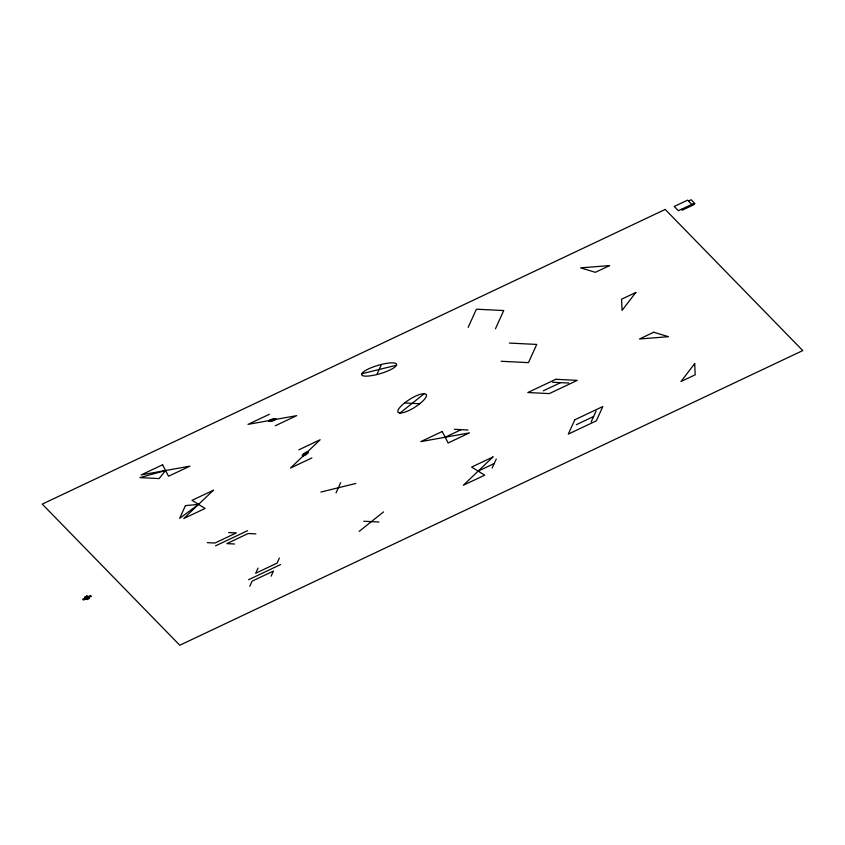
<?xml version="1.0" encoding="UTF-8"?>
<svg xmlns="http://www.w3.org/2000/svg" width="845" height="845" viewBox="0 0 845 845"><rect width="100%" height="100%" fill="white"/><g stroke="black" fill="none" stroke-linecap="round" stroke-linejoin="round"><path stroke-width="1.27" d="M249.761 586.293L252.095 581.159L273.453 571.051L271.118 576.195M258.031 568.104L255.697 573.237L277.054 563.14L279.389 557.996M376.838 374.557L381.433 364.438M336.056 492.815L340.662 482.696M468.13 327.395L476.4 309.196L503.726 310.559L495.455 328.758M492.117 468.088L496.247 458.993M591.141 421.94L596.084 411.071M361.639 373.796L363.572 371.747A13.974 5.186 -22.1 0 1 368.388 368.959A21.885 8.133 -22.1 0 1 374.219 366.582A33.071 12.284 -22.1 0 1 388.277 363.118A21.885 8.133 -22.1 0 1 393.136 362.875A13.974 5.186 -22.1 0 1 396.305 363.699L396.632 365.188L394.7 367.237A13.974 5.186 -22.1 0 1 389.883 370.025A21.885 8.133 -22.1 0 1 384.053 372.413A33.071 12.284 -22.1 0 1 369.994 375.867A21.885 8.133 -22.1 0 1 365.135 376.12A13.974 5.186 -22.1 0 1 361.966 375.286L361.639 373.796L396.632 365.188M399.949 413.11L424.348 393.622L426.207 394.393A13.974 5.186 -22.1 0 1 426.144 396.749A21.885 8.133 -22.1 0 1 424.021 399.801A33.071 12.284 -22.1 0 1 414.219 407.628A21.885 8.133 -22.1 0 1 408.895 410.522A13.974 5.186 -22.1 0 1 403.392 412.613L399.949 413.11L398.079 412.349A13.974 5.186 -22.1 0 1 398.143 409.994A21.885 8.133 -22.1 0 1 400.266 406.931A33.071 12.284 -22.1 0 1 410.068 399.115A21.885 8.133 -22.1 0 1 415.402 396.21A13.974 5.186 -22.1 0 1 420.894 394.129L424.348 393.622M359.167 531.378L383.567 511.89M688.474 201.015L691.147 199.758L694.886 203.592L692.213 204.86L687.577 200.149L674.236 206.465L678.355 210.69L693.132 203.803L693.967 204.648L682.274 210.173L681.45 209.328M269.354 414.282L247.997 424.38L296.69 415.634L275.322 425.743M298.803 449.836L320.16 439.738L290.532 468.035L311.9 457.927M215.549 545.849L247.585 530.692M445.157 437.245L461.169 429.661M543.293 390.823L560.605 382.637M248.557 579.723L280.593 564.566M478.164 471.119L494.177 463.535M576.301 424.697L593.612 416.511M320.857 492.065L355.861 483.456M509.408 343.081L536.733 344.433L528.463 362.632L501.138 361.269M552.44 382.225L568.759 383.038M404.544 402.991L419.743 403.752M454.335 429.323L468.003 430.01M363.762 521.249L378.961 522.009M228.583 532.54L236.304 532.92L214.936 543.029L207.226 542.648M255.908 533.903L248.187 533.512L226.83 543.62L234.551 544M88.028 596.676L88.841 597.51M85.197 598.017L86 598.851M303.746 454.642C307.221 455.307 307.411 450.459 303.746 454.642M185.435 505.606L179.647 518.344L198.554 504.402L185.435 505.606M574.811 419.785L568.305 434.098L596.306 420.852L602.812 406.54L574.811 419.785M635.799 292.486L622.068 310.411L621.561 299.225L635.799 292.486M694.696 363.603L680.964 381.528L695.203 374.8L694.696 363.603M165.546 470.528L159.092 478.576L139.964 477.626L165.546 470.528M269.027 420.493L268.678 421.243A2.979 1.109 -22.1 0 0 269.354 421.423A4.669 1.732 -22.1 0 0 270.389 421.37L273.389 420.63A4.669 1.732 -22.1 0 0 274.636 420.123A2.979 1.109 -22.1 0 0 275.66 419.532L276.009 418.771A2.979 1.109 -22.1 0 0 275.333 418.592A4.669 1.732 -22.1 0 0 274.298 418.645L271.298 419.384A4.669 1.732 -22.1 0 0 270.051 419.891A2.979 1.109 -22.1 0 0 269.027 420.493M270.558 420.271C272.565 422.204 277.382 417.272 270.558 420.271M213.373 490.248L183.745 518.545L205.103 508.447L192.016 500.346L213.373 490.248M492.973 456.965L463.345 485.262L484.703 475.165L471.616 467.074L492.973 456.965M303.725 453.807L302.816 454.642A4.669 1.732 -22.1 0 0 302.362 455.297A2.979 1.109 -22.1 0 0 302.352 455.804L303.482 455.856A2.979 1.109 -22.1 0 0 304.654 455.413A4.669 1.732 -22.1 0 0 305.795 454.79L307.886 453.121A4.669 1.732 -22.1 0 0 308.34 452.466A2.979 1.109 -22.1 0 0 308.351 451.969L307.221 451.906A2.979 1.109 -22.1 0 0 306.048 452.36A4.669 1.732 -22.1 0 0 304.908 452.973L303.725 453.807M665.216 209.433L42.25 504.106L179.784 645.242L802.75 350.58L665.216 209.433M162.567 464.792L141.21 474.901L189.893 466.155L168.535 476.253L162.567 464.792M609.583 265.583L595.345 272.322L580.599 267.865L609.583 265.583M87.035 595.905L84.532 597.098L86.993 599.623L89.496 598.44L87.035 595.905M90.531 595.493L82.683 599.211L83.497 600.034L91.344 596.327L90.531 595.493M442.167 431.51L420.81 441.618L469.493 432.872L448.135 442.97L442.167 431.51M653.734 332.243L639.496 338.982L668.479 336.701L653.734 332.243M555.799 379.289L527.798 392.534L549.292 393.601L577.293 380.356L555.799 379.289"/></g></svg>
